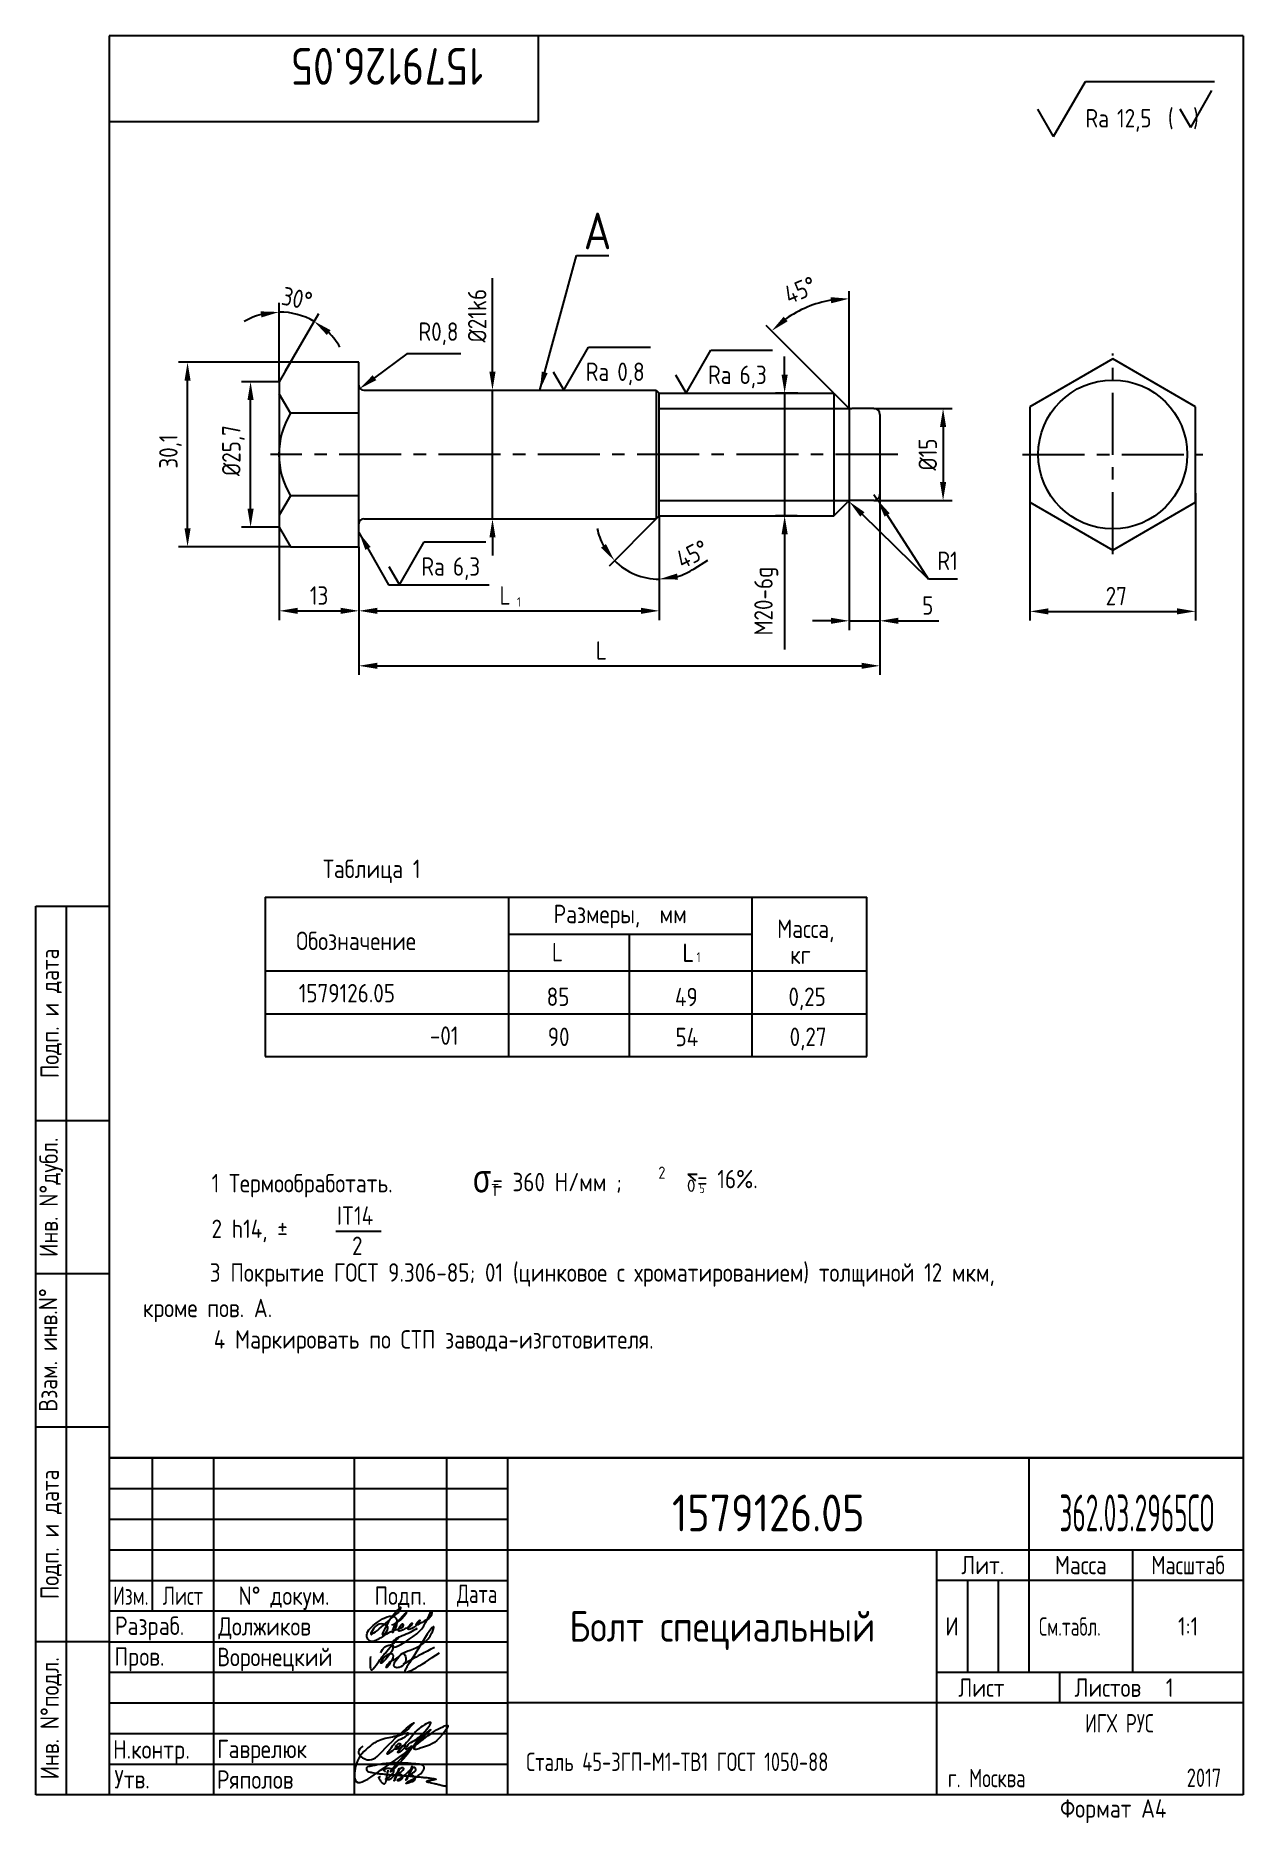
# Paper-space layout 'А4' of a CAD drawing. Extents: x 25 to 222, y 24 to 316.
# The model-space entities are those that its viewports show. They can reach past a viewport. Long polylines and large blocks are cut down to what shows.
import ezdxf
from ezdxf.enums import TextEntityAlignment as Align

# ---------------------------------------------------------------- set-up
doc = ezdxf.new("R2010")
doc.units = 0
doc.header["$LTSCALE"] = 8.1
doc.linetypes.add('CENTER', pattern=[2, 1.25, -0.25, 0.25, -0.25])
doc.layers.get('0').update_dxf_attribs({"linetype": 'CONTINUOUS'})
doc.layers.get('DEFPOINTS').update_dxf_attribs({"linetype": 'CONTINUOUS'})
for name, color, linetype in [('BORD', 1, 'CONTINUOUS'), ('CEN', 5, 'CENTER'), ('CONT', 6, 'CONTINUOUS'), ('DIM', 7, 'CONTINUOUS'), ('TEXT', 3, 'CONTINUOUS'), ('TEXTB', 6, 'CONTINUOUS'), ('VPORTI', 7, 'CONTINUOUS')]:
    doc.layers.add(name, color=color, linetype=linetype)
doc.layers.get('VPORTI').off()
doc.styles.add('GREEKS', font='greeks.shx', dxfattribs={"width": 0.8})
doc.styles.get("Standard").update_dxf_attribs({"font": 'ISOCP'})
doc.styles.add('STYLE1', font='romans.shx', dxfattribs={"width": 0.8})
doc.dimstyles.new('Anqular', dxfattribs={"dimtxt": 3, "dimasz": 3, "dimexe": 1.25, "dimexo": 0, "dimgap": 1.5, "dimtad": 2, "dimtoh": 1, "dimtxsty": 'STYLE1', "dimcen": 2.5, "dimclrt": 3, "dimadec": 0, "dimazin": 0, "dimtfac": 1, "dimtmove": 1, "dimatfit": 3, "dimfxl": 1, "dimarcsym": 0})
doc.dimstyles.new('LIN', dxfattribs={"dimtxt": 3, "dimasz": 3, "dimexe": 1.5, "dimexo": 0, "dimgap": 1, "dimtad": 1, "dimzin": 13, "dimdsep": 46, "dimtxsty": 'STYLE1', "dimcen": 0, "dimclrt": 3, "dimadec": 0, "dimazin": 0, "dimtfac": 1, "dimtmove": 0, "dimatfit": 0, "dimfxl": 1, "dimtolj": 1, "dimtzin": 13, "dimarcsym": 0})
doc.dimstyles.new('Rad', dxfattribs={"dimtxt": 3, "dimasz": 3, "dimexe": 1.25, "dimexo": 0, "dimgap": 1.5, "dimtad": 1, "dimtoh": 1, "dimtxsty": 'STYLE1', "dimcen": 2.5, "dimclrt": 3, "dimadec": 0, "dimazin": 0, "dimtfac": 1, "dimtmove": 0, "dimatfit": 3, "dimfxl": 1, "dimarcsym": 0})

# ---------------------------------------------------------------- blocks, each defined once
blk = doc.blocks.new('A$C314368CF')
at = {"layer": 'TEXT'}
for q in [(7.18, 6), (1.98, 3)]:
    blk.add_line((3.72, 0), q, dxfattribs=at)
at = {"layer": 'TEXT', "style": 'STYLE1', "width": 0.8}
blk.add_text('(  )', height=3, dxfattribs=at).set_placement((0, 0))
blk = doc.blocks.new('sherISO_18')
at = {"layer": 'CONT'}
for p, q in [((-30.94, -16.46), (-25.74, -7.46)), ((-25.74, -7.46), (-4.67, -7.46)), ((-30.94, -16.46), (-33.54, -11.96))]:
    blk.add_line(p, q, dxfattribs=at)
blk.add_blockref('A$C314368CF', (-12.3, -14.96))
at = {"layer": 'TEXTB', "style": 'STYLE1', "width": 0.8}
blk.add_text('Ra', height=3, dxfattribs=at).set_placement((-25.74, -14.96))
blk.add_attdef('12,5', (-20.6, -14.96), '', height=3, dxfattribs=at)
blk = doc.blocks.new('A4')
at = {"layer": 'BORD'}
for p, q in [((20, 55), (85, 55)), ((20, 50), (85, 50)), ((20, 45), (85, 45)), ((160, 40), (160, 25)), ((165, 40), (165, 25)), ((20, 30), (85, 30)), ((20, 25), (85, 25)), ((20, 20), (85, 20)), ((20, 15), (85, 15)), ((20, 10), (85, 10))]:
    blk.add_line(p, q, dxfattribs=at)
at = {"layer": 'CONT'}
for p, q in [((205, 292), (20, 292)), ((20, 292), (20, 5)), ((90, 278), (90, 292)), ((205, 292), (205, 5)), ((20, 278), (90, 278)), ((8, 5), (8, 150)), ((8, 150), (20, 150)), ((13, 5), (13, 150)), ((8, 115), (20, 115)), ((20, 90), (8, 90)), ((20, 65), (8, 65)), ((205, 60), (20, 60)), ((20, 60), (205, 60)), ((27, 60), (27, 35)), ((37, 60), (37, 5)), ((60, 5), (60, 60)), ((75, 60), (75, 5)), ((85, 5), (85, 60)), ((170, 60), (170, 25)), ((85, 45), (205, 45)), ((155, 5), (155, 45)), ((187, 25), (187, 45)), ((20, 40), (85, 40)), ((205, 40), (155, 40)), ((85, 35), (20, 35)), ((20, 30), (8, 30)), ((155, 25), (205, 25)), ((175, 25), (175, 20)), ((205, 20), (85, 20)), ((20, 5), (8, 5)), ((205, 5), (20, 5))]:
    blk.add_line(p, q, dxfattribs=at)
at = {"layer": 'TEXT', "style": 'STYLE1', "width": 0.8}
for s, p in [('Подп. и дата', (10.5, 132.5)), ('Инв. N%%dдубл.', (10.5, 102.5)), ('Взам. инв.N%%d ', (10, 78.38)), ('Подп. и дата', (10.5, 47.5)), ('Инв. N%%dподл.', (10.5, 17.5))]:
    blk.add_text(s, height=3, rotation=90, dxfattribs=at).set_placement(p, align=Align.MIDDLE)
at = {"layer": 'TEXT', "style": 'STYLE1'}
for s, width, p in [('Лит.', 0.8, (162.5, 42.5)), ('Масса', 0.8, (178.5, 42.5)), ('Масштаб', 0.75, (196, 42.5)), ('Изм.', 0.7, (23.5, 37.5)), ('Лист', 0.7, (32, 37.5)), ('N%%d докум.', 0.8, (48.5, 37.5)), ('Подп.', 0.8, (67.5, 37.5)), ('Лист', 0.8, (162.27, 22.5)), ('Листов', 0.8, (182.9, 22.5))]:
    blk.add_text(s, height=3, dxfattribs=dict(at, width=width)).set_placement(p, align=Align.MIDDLE_CENTER)
at = {"layer": 'TEXT', "style": 'STYLE1', "width": 0.7}
for s, p in [('Дата', (80, 37.5)), ('ИГХ РУС', (184.81, 16.69))]:
    blk.add_text(s, height=3, dxfattribs=at).set_placement(p, align=Align.MIDDLE)
at = {"layer": 'TEXT', "style": 'STYLE1'}
for s, width, p in [('Разpаб.', 0.8, (20.92, 31.1)), ('Пpов.', 0.8, (20.84, 26.08)), ('Н.контp.', 0.8, (20.61, 10.92)), ('Утв.', 0.8, (20.84, 6.06)), ('г. Москва', 0.7, (156.8, 6.25)), ('Фоpмат А4', 0.8, (175.11, 1.29))]:
    blk.add_text(s, height=3, dxfattribs=dict(at, width=width)).set_placement(p)
for tag, p, width in [('ФИО', (39, 31), 0.8), ('ФИО', (39, 26), 0.8), ('ГОСТ_СОРТАМЕНТА', (98.19, 14), 0.8), ('ФИО', (39, 11), 0.8), ('ФИО', (39, 6), 0.8), ('200', (192.85, 6.29), 0.7)]:
    blk.add_attdef(tag, p, '', height=3, dxfattribs=dict(at, width=width))
at = {"layer": 'TEXT', "style": 'STYLE1', "width": 0.8}
for tag, p in [('И', (157.49, 32.5)), ('700', (178.5, 32.5)), ('1:20', (196, 32.5))]:
    blk.add_attdef(tag, text='', height=3, dxfattribs=at).set_placement(p, align=Align.MIDDLE)
blk.add_attdef('Сборочный_чертеж', text='', height=3, dxfattribs=at).set_placement((120, 21.3), align=Align.CENTER)
for tag, p in [('1', (171.12, 22.5)), ('2', (193, 22.5))]:
    blk.add_attdef(tag, text='', height=3, dxfattribs=at).set_placement(p, align=Align.MIDDLE_CENTER)
blk.add_attdef('ЛИСТ', text='', height=3, dxfattribs=at).set_placement((85.99, 12.5), align=Align.MIDDLE_LEFT)
at = {"layer": 'TEXT', "style": 'STYLE1', "width": 0.7}
blk.add_attdef('%%OГОСТ_ТЕХ._ТРЕБОВАНИЙ', text='', height=3, dxfattribs=at).set_placement((98.19, 8), align=Align.BOTTOM_LEFT)
at = {"layer": 'TEXTB', "style": 'STYLE1', "width": 0.8}
blk.add_attdef('1234567', (81, 290), '', height=6, rotation=180, dxfattribs=at)
blk.add_attdef('1234567', (123.4, 48), '', height=6, dxfattribs=at)
for tag, height, p in [('123ХЯ', 6, (183.62, 48)), ('НАИМЕНОВАНИЕ', 5, (120, 30))]:
    blk.add_attdef(tag, text='', height=height, dxfattribs=at).set_placement(p, align=Align.CENTER)
blk = doc.blocks.new('*D1')
at = {"layer": 'DEFPOINTS', "color": 0, "transparency": 16777216}
for p in [(36.22, -76.52), (49.22, -79.71), (49.22, -90.16)]:
    blk.add_point(p, dxfattribs=at)
at = {"layer": 'DIM', "color": 0, "lineweight": -2, "transparency": 16777216}
for p, q in [((36.22, -76.52), (36.22, -91.66)), ((49.22, -79.71), (49.22, -91.66)), ((39.22, -90.16), (46.22, -90.16))]:
    blk.add_line(p, q, dxfattribs=at)
at = {"layer": 'DIM', "color": 0, "transparency": 16777216}
for points in [[(39.22, -89.66), (39.22, -90.66), (36.22, -90.16)], [(46.22, -89.66), (46.22, -90.66), (49.22, -90.16)]]:
    blk.add_solid(points, dxfattribs=at)
at = {"layer": 'DIM', "color": 3, "transparency": 16777216, "insert": (42.72, -87.66), "char_height": 3, "attachment_point": 5, "style": 'STYLE1'}
blk.add_mtext('\\A1;13', dxfattribs=at)
blk = doc.blocks.new('*D2')
at = {"layer": 'DEFPOINTS', "color": 0, "transparency": 16777216}
for p in [(49.22, -79.71), (98.22, -86.25), (98.22, -90.16)]:
    blk.add_point(p, dxfattribs=at)
at = {"layer": 'DIM', "color": 0, "lineweight": -2, "transparency": 16777216}
for p, q in [((49.22, -79.71), (49.22, -91.66)), ((98.22, -86.25), (98.22, -91.66)), ((52.22, -90.16), (95.22, -90.16))]:
    blk.add_line(p, q, dxfattribs=at)
at = {"layer": 'DIM', "color": 0, "transparency": 16777216}
for points in [[(52.22, -89.66), (52.22, -90.66), (49.22, -90.16)], [(95.22, -89.66), (95.22, -90.66), (98.22, -90.16)]]:
    blk.add_solid(points, dxfattribs=at)
at = {"layer": 'DIM', "color": 3, "transparency": 16777216, "insert": (73.06, -87.66), "char_height": 3, "attachment_point": 5, "style": 'STYLE1'}
blk.add_mtext('\\A1;L', dxfattribs=at)
blk = doc.blocks.new('*D3')
at = {"layer": 'DEFPOINTS', "color": 0, "transparency": 16777216}
for p in [(134.22, -71.16), (49.22, -90.16), (134.22, -99.13)]:
    blk.add_point(p, dxfattribs=at)
at = {"layer": 'DIM', "color": 0, "lineweight": -2, "transparency": 16777216}
for p, q in [((134.22, -71.16), (134.22, -100.63)), ((49.22, -90.16), (49.22, -100.63)), ((52.22, -99.13), (131.22, -99.13))]:
    blk.add_line(p, q, dxfattribs=at)
at = {"layer": 'DIM', "color": 0, "transparency": 16777216}
for points in [[(52.22, -98.63), (52.22, -99.63), (49.22, -99.13)], [(131.22, -98.63), (131.22, -99.63), (134.22, -99.13)]]:
    blk.add_solid(points, dxfattribs=at)
at = {"layer": 'DIM', "color": 3, "transparency": 16777216, "insert": (88.77, -96.63), "char_height": 3, "attachment_point": 5, "style": 'STYLE1'}
blk.add_mtext('\\A1;L', dxfattribs=at)
blk = doc.blocks.new('*D4')
at = {"layer": 'DEFPOINTS', "color": 0, "transparency": 16777216}
for p in [(129.21, -72.16), (134.22, -71.16), (134.22, -91.79)]:
    blk.add_point(p, dxfattribs=at)
at = {"layer": 'DIM', "color": 0, "lineweight": -2, "transparency": 16777216}
for p, q in [((129.21, -72.16), (129.21, -93.29)), ((134.22, -71.16), (134.22, -93.29)), ((126.21, -91.79), (123.21, -91.79)), ((129.21, -91.79), (134.22, -91.79)), ((137.22, -91.79), (143.82, -91.79))]:
    blk.add_line(p, q, dxfattribs=at)
at = {"layer": 'DIM', "color": 0, "transparency": 16777216}
for points in [[(126.21, -91.29), (126.21, -92.29), (129.21, -91.79)], [(137.22, -91.29), (137.22, -92.29), (134.22, -91.79)]]:
    blk.add_solid(points, dxfattribs=at)
at = {"layer": 'DIM', "color": 3, "transparency": 16777216, "insert": (142.02, -89.29), "char_height": 3, "attachment_point": 5, "style": 'STYLE1'}
blk.add_mtext('\\A1;5', dxfattribs=at)
blk = doc.blocks.new('*D5')
at = {"layer": 'DEFPOINTS', "color": 0, "transparency": 16777216}
for p in [(67.14, -54.16), (71.01, -54.16), (67.6, -75.16)]:
    blk.add_point(p, dxfattribs=at)
at = {"layer": 'DIM', "color": 0, "lineweight": -2, "transparency": 16777216}
for p, q in [((71.01, -51.16), (71.01, -35.87)), ((67.14, -54.16), (72.51, -54.16)), ((71.01, -75.16), (71.01, -54.16)), ((67.6, -75.16), (72.51, -75.16)), ((71.01, -78.16), (71.01, -81.16))]:
    blk.add_line(p, q, dxfattribs=at)
at = {"layer": 'DIM', "color": 0, "transparency": 16777216}
for points in [[(70.51, -51.16), (71.51, -51.16), (71.01, -54.16)], [(70.51, -78.16), (71.51, -78.16), (71.01, -75.16)]]:
    blk.add_solid(points, dxfattribs=at)
at = {"layer": 'DIM', "color": 3, "transparency": 16777216, "insert": (68.51, -42.01), "char_height": 3, "attachment_point": 5, "rotation": 90, "style": 'STYLE1'}
blk.add_mtext('\\A1;%%C21k6', dxfattribs=at)
blk = doc.blocks.new('*D6')
at = {"layer": 'DEFPOINTS', "color": 0, "transparency": 16777216}
for p in [(118.67, -54.66), (120.81, -54.66), (120.74, -74.66)]:
    blk.add_point(p, dxfattribs=at)
at = {"layer": 'DIM', "color": 0, "lineweight": -2, "transparency": 16777216}
for p, q in [((118.67, -51.66), (118.67, -48.66)), ((120.81, -54.66), (117.17, -54.66)), ((118.67, -54.66), (118.67, -74.66)), ((120.74, -74.66), (117.17, -74.66)), ((118.67, -77.66), (118.67, -96.48))]:
    blk.add_line(p, q, dxfattribs=at)
at = {"layer": 'DIM', "color": 0, "transparency": 16777216}
for points in [[(118.17, -51.66), (119.17, -51.66), (118.67, -54.66)], [(118.17, -77.66), (119.17, -77.66), (118.67, -74.66)]]:
    blk.add_solid(points, dxfattribs=at)
at = {"layer": 'DIM', "color": 3, "transparency": 16777216, "insert": (115.67, -88.57), "char_height": 3, "attachment_point": 5, "rotation": 90, "style": 'STYLE1'}
blk.add_mtext('\\A1;M20-6g', dxfattribs=at)
blk = doc.blocks.new('*D7')
at = {"layer": 'DEFPOINTS', "color": 0, "transparency": 16777216}
for p in [(133.22, -57.16), (133.22, -72.16), (144.52, -72.16)]:
    blk.add_point(p, dxfattribs=at)
at = {"layer": 'DIM', "color": 0, "lineweight": -2, "transparency": 16777216}
for p, q in [((133.22, -57.16), (146.02, -57.16)), ((144.52, -60.16), (144.52, -69.16)), ((133.22, -72.16), (146.02, -72.16))]:
    blk.add_line(p, q, dxfattribs=at)
at = {"layer": 'DIM', "color": 0, "transparency": 16777216}
for points in [[(144.02, -60.16), (145.02, -60.16), (144.52, -57.16)], [(144.02, -69.16), (145.02, -69.16), (144.52, -72.16)]]:
    blk.add_solid(points, dxfattribs=at)
at = {"layer": 'DIM', "color": 3, "transparency": 16777216, "insert": (142.02, -64.66), "char_height": 3, "attachment_point": 5, "rotation": 90, "style": 'STYLE1'}
blk.add_mtext('\\A1;%%C15', dxfattribs=at)
blk = doc.blocks.new('sherISO_04')
at = {"layer": 'TEXT'}
blk.add_line((4.04, 7), (14.12, 7), dxfattribs=at)
blk.add_lwpolyline([(-1.73, 3), (0, 0), (4.04, 7)], dxfattribs=at)
at = {"layer": 'TEXT', "style": 'STYLE1', "width": 0.8}
blk.add_text('Ra', height=3, dxfattribs=at).set_placement((3.58, 1.5))
blk.add_attdef('3,2', (8.73, 1.5), '', height=3, dxfattribs=at)
blk = doc.blocks.new('*D38')
at = {"layer": 'DEFPOINTS', "color": 0, "transparency": 16777216}
for p in [(21.26, -49.61), (38.06, -49.61), (38.06, -79.71)]:
    blk.add_point(p, dxfattribs=at)
at = {"layer": 'DIM', "color": 0, "lineweight": -2, "transparency": 16777216}
for p, q in [((38.06, -49.61), (19.76, -49.61)), ((21.26, -76.71), (21.26, -52.61)), ((38.06, -79.71), (19.76, -79.71))]:
    blk.add_line(p, q, dxfattribs=at)
at = {"layer": 'DIM', "color": 0, "transparency": 16777216}
for points in [[(20.76, -52.61), (21.76, -52.61), (21.26, -49.61)], [(20.76, -76.71), (21.76, -76.71), (21.26, -79.71)]]:
    blk.add_solid(points, dxfattribs=at)
at = {"layer": 'DIM', "color": 3, "transparency": 16777216, "insert": (18.48, -64.17), "char_height": 3, "attachment_point": 5, "rotation": 90, "style": 'STYLE1'}
blk.add_mtext('\\A1;30,1', dxfattribs=at)
blk = doc.blocks.new('*D39')
at = {"layer": 'DEFPOINTS', "color": 0, "transparency": 16777216}
for p in [(158.7, -70.97), (185.7, -70.97), (185.7, -90.25)]:
    blk.add_point(p, dxfattribs=at)
at = {"layer": 'DIM', "color": 0, "lineweight": -2, "transparency": 16777216}
for p, q in [((158.7, -70.97), (158.7, -91.75)), ((185.7, -70.97), (185.7, -91.75)), ((161.7, -90.25), (182.7, -90.25))]:
    blk.add_line(p, q, dxfattribs=at)
at = {"layer": 'DIM', "color": 0, "transparency": 16777216}
for points in [[(161.7, -89.75), (161.7, -90.75), (158.7, -90.25)], [(182.7, -89.75), (182.7, -90.75), (185.7, -90.25)]]:
    blk.add_solid(points, dxfattribs=at)
at = {"layer": 'DIM', "color": 3, "transparency": 16777216, "insert": (172.78, -87.75), "char_height": 3, "attachment_point": 5, "style": 'STYLE1'}
blk.add_mtext('\\A1;27', dxfattribs=at)
blk = doc.blocks.new('*D40')
at = {"layer": 'DEFPOINTS', "color": 0, "transparency": 16777216}
for p in [(31.54, -52.79), (36.22, -52.79), (36.22, -76.52)]:
    blk.add_point(p, dxfattribs=at)
at = {"layer": 'DIM', "color": 0, "lineweight": -2, "transparency": 16777216}
for p, q in [((36.22, -52.79), (30.04, -52.79)), ((31.54, -73.52), (31.54, -55.79)), ((36.22, -76.52), (30.04, -76.52))]:
    blk.add_line(p, q, dxfattribs=at)
at = {"layer": 'DIM', "color": 0, "transparency": 16777216}
for points in [[(31.04, -55.79), (32.04, -55.79), (31.54, -52.79)], [(31.04, -73.52), (32.04, -73.52), (31.54, -76.52)]]:
    blk.add_solid(points, dxfattribs=at)
at = {"layer": 'DIM', "color": 3, "transparency": 16777216, "insert": (28.75, -64.02), "char_height": 3, "attachment_point": 5, "rotation": 90, "style": 'STYLE1'}
blk.add_mtext('\\A1;%%c25,7', dxfattribs=at)
blk = doc.blocks.new('*D41')
at = {"layer": 'DEFPOINTS', "color": 0, "transparency": 16777216}
for p in [(40.11, -42.1), (37.25, -51), (36.22, -52.79), (36.22, -52.79), (36.22, -67.91)]:
    blk.add_point(p, dxfattribs=at)
at = {"layer": 'DIM', "color": 0, "lineweight": -2, "transparency": 16777216}
for p, q in [((36.22, -52.79), (36.22, -39.91)), ((37.25, -51), (42.66, -41.63))]:
    blk.add_line(p, q, dxfattribs=at)
for start, end in [(105.1525, 120.305), (60, 90), (29.695, 44.8475)]:
    blk.add_arc((36.22, -52.79), 11.38, start, end, dxfattribs=at)
at = {"layer": 'DIM', "color": 0, "transparency": 16777216}
for points in [[(33.18, -41.31), (33.31, -42.3), (36.22, -41.41)], [(43.98, -45.16), (44.59, -44.37), (41.91, -42.93)]]:
    blk.add_solid(points, dxfattribs=at)
at = {"layer": 'DIM', "color": 3, "transparency": 16777216, "insert": (39.13, -39.22), "char_height": 3, "attachment_point": 5, "rotation": 347.8992, "style": 'STYLE1'}
blk.add_mtext('\\A1;30°', dxfattribs=at)
blk = doc.blocks.new('*D42')
at = {"layer": 'DEFPOINTS', "color": 0, "transparency": 16777216}
for p in [(49.34, -53.91), (49.82, -53.56)]:
    blk.add_point(p, dxfattribs=at)
at = {"layer": 'DIM', "color": 0, "lineweight": -2, "transparency": 16777216}
for p, q in [((57.05, -48.24), (51.75, -52.13)), ((65.86, -48.24), (57.05, -48.24))]:
    blk.add_line(p, q, dxfattribs=at)
at = {"layer": 'DIM', "color": 0, "transparency": 16777216}
blk.add_solid([(51.46, -51.73), (52.05, -52.54), (49.34, -53.91)], dxfattribs=at)
at = {"layer": 'DIM', "color": 3, "transparency": 16777216, "insert": (62.2, -44.96), "char_height": 3, "attachment_point": 5, "style": 'STYLE1'}
blk.add_mtext('R0,8', dxfattribs=at)
blk = doc.blocks.new('*D45')
at = {"layer": 'DEFPOINTS', "color": 0, "transparency": 16777216}
for p in [(133.22, -71.16), (133.76, -72)]:
    blk.add_point(p, dxfattribs=at)
at = {"layer": 'DIM', "color": 0, "lineweight": -2, "transparency": 16777216}
for p, q in [((133.22, -71.16), (133.76, -72)), ((142.15, -85), (135.39, -74.52)), ((146.85, -85), (142.15, -85))]:
    blk.add_line(p, q, dxfattribs=at)
at = {"layer": 'DIM', "color": 0, "transparency": 16777216}
blk.add_solid([(135.81, -74.25), (134.97, -74.79), (133.76, -72)], dxfattribs=at)
at = {"layer": 'DIM', "color": 3, "transparency": 16777216, "insert": (145.25, -82), "char_height": 3, "attachment_point": 5, "style": 'STYLE1'}
blk.add_mtext('R1', dxfattribs=at)
blk = doc.blocks.new('*D47')
at = {"layer": 'DEFPOINTS', "color": 0, "transparency": 16777216}
for p in [(124.58, -39.85), (126.71, -54.66), (128.92, -56.86), (129.21, -57.07), (129.21, -72.25)]:
    blk.add_point(p, dxfattribs=at)
at = {"layer": 'DIM', "color": 0, "lineweight": -2, "transparency": 16777216}
for p, q in [((129.21, -57.07), (129.21, -37.99)), ((126.71, -54.66), (115.66, -43.6))]:
    blk.add_line(p, q, dxfattribs=at)
blk.add_arc((129.21, -57.16), 17.91, 99.606, 125.3927, dxfattribs=at)
at = {"layer": 'DIM', "color": 0, "transparency": 16777216}
for points in [[(126.18, -38.99), (126.27, -39.99), (129.21, -39.24)], [(119.16, -42.93), (118.52, -42.17), (116.55, -44.49)]]:
    blk.add_solid(points, dxfattribs=at)
at = {"layer": 'DIM', "color": 3, "transparency": 16777216, "insert": (121.21, -37.83), "char_height": 3, "attachment_point": 5, "rotation": 22.4993, "style": 'STYLE1'}
blk.add_mtext('45°', dxfattribs=at)

msp = doc.modelspace()

# ---------------------------------------------------------------- linework, layer by layer
at = {"layer": 'BORD'}
for p, q in [((98.22, -57.155), (129.214, -57.155)), ((98.22, -72.155), (129.214, -72.155))]:
    msp.add_line(p, q, dxfattribs=at)
at = {"layer": 'CEN'}
for p, q in [((172.199, -80.907), (172.199, -48.197)), ((137.122, -64.655), (34.775, -64.655)), ((157.476, -64.655), (186.911, -64.655))]:
    msp.add_line(p, q, dxfattribs=at)
at = {"layer": 'CONT', "ltscale": 2.25}
for p, q in [((172.199, -49.065), (158.699, -56.86)), ((185.699, -56.86), (172.199, -49.065)), ((38.056, -49.605), (36.22, -52.786)), ((49.22, -49.605), (38.056, -49.605)), ((49.22, -79.705), (49.22, -49.605)), ((36.22, -52.786), (36.22, -76.525)), ((38.056, -57.93), (36.22, -54.75)), ((49.22, -57.93), (38.056, -57.93)), ((158.699, -56.86), (158.699, -72.448)), ((185.699, -72.448), (185.699, -56.86)), ((38.056, -71.38), (36.22, -74.561)), ((49.22, -71.38), (38.056, -71.38)), ((158.699, -72.448), (172.199, -80.242)), ((172.199, -80.242), (185.699, -72.448)), ((36.22, -76.525), (38.056, -79.705)), ((38.056, -79.705), (49.22, -79.705))]:
    msp.add_line(p, q, dxfattribs=at)
at = {"layer": 'CONT'}
for p, q in [((50.02, -54.155), (97.72, -54.155)), ((97.72, -54.155), (97.72, -75.155)), ((97.72, -54.155), (98.22, -54.655)), ((98.22, -74.655), (98.22, -54.655)), ((98.22, -54.655), (126.714, -54.655)), ((126.714, -54.655), (128.921, -56.862)), ((126.714, -54.655), (126.714, -74.655)), ((129.214, -57.066), (129.214, -72.245)), ((133.22, -57.155), (129.628, -57.155)), ((134.22, -58.155), (134.22, -71.155)), ((126.714, -74.655), (128.921, -72.448)), ((133.22, -72.155), (129.628, -72.155)), ((50.02, -75.155), (97.72, -75.155)), ((97.72, -75.155), (98.22, -74.655)), ((98.22, -74.655), (126.714, -74.655))]:
    msp.add_line(p, q, dxfattribs=at)
at = {"layer": 'CONT', "ltscale": 2.25}
msp.add_circle((172.199, -64.654), 12.15, dxfattribs=at)
for centre, radius, start, end in [((50.02, -53.355), 0.8, 180, 270), ((49.139, -64.655), 12.963, 148.75027, 211.24973), ((50.02, -75.955), 0.8, 90, 180)]:
    msp.add_arc(centre, radius, start, end, dxfattribs=at)
at = {"layer": 'CONT'}
for centre, start, end in [((129.628, -56.155), 224.99934, 269.99957), ((133.22, -58.155), 360, 89.99957), ((129.628, -73.155), 90, 135.00066), ((133.22, -71.155), 270, 360)]:
    msp.add_arc(centre, 1, start, end, dxfattribs=at)
at = {"layer": 'DIM'}
for p, q in [((97.72, -75.155), (90.021, -82.854)), ((98.22, -74.655), (98.22, -86.25)), ((142.151, -84.998), (131.358, -74.434)), ((103.907, -83.296), (106.138, -81.917))]:
    msp.add_line(p, q, dxfattribs=at)
for start, end in [(191.6495, 208.32475), (225, 270), (286.67525, 303.3505)]:
    msp.add_arc((98.22, -74.655), 10.344, start, end, dxfattribs=at)
for points in [[(131.707, -74.077), (131.008, -74.791), (129.214, -72.336)], [(89.515, -79.265), (88.713, -79.862), (90.905, -81.97)], [(101.261, -85.059), (101.116, -84.07), (98.22, -85)]]:
    msp.add_solid(points, dxfattribs=at)

# ---------------------------------------------------------------- block references
for p, values in [((82.647, -54.155), {'3,2': '0,8'}), ((102.596, -54.655), {'3,2': '6,3'}), ((55.828, -85.927), {'3,2': '6,3'})]:
    msp.add_blockref('sherISO_04', p, dxfattribs=at).add_auto_attribs(values)

# ---------------------------------------------------------------- texts
at = {"layer": 'CONT', "style": 'STYLE1', "width": 0.8}
msp.add_text('A', height=6, dxfattribs=at).set_placement((85.899, -31.182))
at = {"layer": 'DIM', "color": 3, "insert": (103.6, -80.913), "char_height": 3, "attachment_point": 5, "rotation": 26.56635, "style": 'STYLE1'}
msp.add_mtext('45°', dxfattribs=at)
at = {"layer": 'TEXT', "style": 'STYLE1', "width": 0.8}
msp.add_text('1', height=1.5, dxfattribs=at).set_placement((75.001, -89.471))

# ---------------------------------------------------------------- dimensions: what is measured, and where the dimension line sits
at = {"layer": 'DIM'}
dim = msp.add_angular_dim_2l(base=(124.578, -39.852), line1=((129.214, -57.066), (129.214, -72.245)), line2=((126.714, -54.655), (128.921, -56.862)), dimstyle='Anqular', dxfattribs=at)
dim.commit()
dim.dimension.update_dxf_attribs({"geometry": '*D47', "text_midpoint": (121.211, -37.834)})
dim = msp.add_angular_dim_2l(base=(40.111, -42.095), line1=((37.251, -51), (36.22, -52.786)), line2=((36.22, -67.914), (36.22, -52.786)), dimstyle='LIN', dxfattribs=at)
dim.commit()
dim.dimension.update_dxf_attribs({"geometry": '*D41', "text_midpoint": (38.605, -41.662), "dimtype": 162})
dim = msp.add_linear_dim(base=(71.011, -54.155), p1=(67.605, -75.155), p2=(67.144, -54.155), angle=90, text='%%C<>k6', dimstyle='LIN', override={"dimtm": 1e-09}, dxfattribs=at)
dim.commit()
dim.dimension.update_dxf_attribs({"geometry": '*D5', "text_midpoint": (71.011, -42.012), "dimtype": 160})
dim = msp.add_radius_dim(center=(49.82, -53.555), mpoint=(49.336, -53.911), text='R0,8', dimstyle='Rad', override={"dimtmove": 1}, dxfattribs=at)
dim.commit()
dim.dimension.update_dxf_attribs({"geometry": '*D42', "text_midpoint": (57.048, -48.241), "dimtype": 164})
for base, p1, p2, text, picture, middle in [((118.665, -54.655), (120.738, -74.655), (120.812, -54.655), 'M<>-6g', '*D6', (118.665, -88.57)), ((21.261, -49.605), (38.056, -79.705), (38.056, -49.605), '30,1', '*D38', (21.261, -64.169)), ((31.536, -52.786), (36.22, -76.525), (36.22, -52.786), '%%c25,7', '*D40', (31.536, -64.024)), ((144.521, -72.155), (133.22, -57.155), (133.22, -72.155), '%%C<>', '*D7', (144.521, -64.655))]:
    dim = msp.add_linear_dim(base=base, p1=p1, p2=p2, angle=90, text=text, dimstyle='LIN', dxfattribs=at)
    dim.commit()
    dim.dimension.update_dxf_attribs({"geometry": picture, "text_midpoint": middle, "dimtype": 160})
for base, p1, p2, text, picture, middle in [((134.22, -99.134), (49.22, -90.155), (134.22, -71.155), 'L', '*D3', (88.767, -99.134)), ((185.699, -90.252), (158.699, -70.974), (185.699, -70.974), '27', '*D39', (172.776, -90.252)), ((98.22, -90.155), (49.22, -79.705), (98.22, -86.25), 'L', '*D2', (73.063, -90.155))]:
    dim = msp.add_linear_dim(base=base, p1=p1, p2=p2, text=text, dimstyle='LIN', dxfattribs=at)
    dim.commit()
    dim.dimension.update_dxf_attribs({"geometry": picture, "text_midpoint": middle, "dimtype": 160})
dim = msp.add_linear_dim(base=(134.22, -91.793), p1=(129.214, -72.155), p2=(134.22, -71.155), text='5', dimstyle='LIN', override={"dimsah": 1}, dxfattribs=at)
dim.commit()
dim.dimension.update_dxf_attribs({"geometry": '*D4', "text_midpoint": (142.02, -91.793), "dimtype": 160})
dim = msp.add_radius_dim(center=(133.22, -71.155), mpoint=(133.762, -71.996), dimstyle='Rad', dxfattribs=at)
dim.commit()
dim.dimension.update_dxf_attribs({"geometry": '*D45', "text_midpoint": (145.251, -84.998), "dimtype": 164})
dim = msp.add_linear_dim(base=(49.22, -90.155), p1=(36.22, -76.525), p2=(49.22, -79.705), dimstyle='LIN', dxfattribs=at)
dim.commit()
dim.dimension.update_dxf_attribs({"geometry": '*D1', "text_midpoint": (42.72, -90.155), "dimtype": 160})

# ---------------------------------------------------------------- leaders
msp.add_leader([(78.742, -54.155), (84.734, -32.182), (89.978, -32.182)], dimstyle='LIN', dxfattribs=at)
at = {"layer": 'DIM', "annotation_type": 0, "has_hookline": 1, "hookline_direction": 0}
msp.add_leader([(49.22, -77.37), (54.065, -85.927), (70.451, -85.927)], dimstyle='LIN', override={"dimgap": 1, "dimtad": 0}, dxfattribs=at)

psp = doc.layouts.new('А4')

# ---------------------------------------------------------------- linework, layer by layer
at = {"layer": 'BORD'}
psp.add_line((62.88, 156.49), (161.06, 156.49), dxfattribs=at)
at = {"layer": 'CONT'}
for p, q in [((62.88, 175.49), (161.06, 175.49)), ((62.88, 175.49), (62.88, 149.49)), ((102.61, 175.49), (102.61, 149.49)), ((142.3, 175.49), (142.3, 149.49)), ((161.06, 149.49), (161.06, 175.49)), ((102.61, 169.49), (142.3, 169.49)), ((122.3, 169.49), (122.3, 149.49)), ((62.88, 163.49), (161.06, 163.49)), ((62.88, 149.49), (137.3, 149.49)), ((137.3, 149.49), (161.06, 149.49))]:
    psp.add_line(p, q, dxfattribs=at)
at = {"layer": 'TEXT'}
for p, q in [((131.85, 130.3), (133.11, 129.23)), ((131.85, 130.3), (133.41, 130.3)), ((74.45, 121.02), (81.82, 121.02))]:
    psp.add_line(p, q, dxfattribs=at)
for points, knots in [([(87.7, 56.17), (86.93, 55.75), (85.62, 55.03), (83.75, 54.44), (83.42, 52.51), (88.35, 55.62), (88.68, 56.22), (90.09, 59.25), (90.06, 57.82), (89.18, 57.69), (86.99, 56.22), (88.31, 57.97), (87.77, 56.45), (85.25, 55.35), (87.14, 57.52), (86.59, 56.32), (85.87, 56.35), (84, 55.11), (85.34, 57.37), (85.46, 56.27), (83.55, 55.83), (82.28, 55), (80.13, 53.65), (79.08, 55.38), (80.59, 56.8), (82, 57.76), (83.28, 58.4), (84.24, 57.98), (84.65, 56.99), (83.35, 54.68), (84.05, 56.97), (84.65, 57.42), (86.3, 59.23), (85.31, 57.78), (84.58, 57.24), (83.77, 56.84), (83.53, 56.72)], [0, 0, 0, 0, 2.703743, 4.672825, 5.02799, 7.955933, 13.437489, 13.883188, 14.189441, 16.413959, 17.478513, 18.47964, 18.959294, 20.910841, 22.003091, 22.470554, 23.533771, 24.710748, 26.01626, 26.201331, 27.488187, 30.382065, 32.258784, 33.069724, 35.439902, 37.010787, 38.612861, 39.32109, 39.818865, 41.83144, 42.782113, 44.494961, 45.867914, 46.467245, 48.290622, 49.101188, 49.101188, 49.101188, 49.101188]), ([(82.05, 55.39), (82.47, 56.31), (83, 57.49), (85.27, 60.06), (84.82, 58.89), (83.32, 57.86), (79.11, 53.75), (80.76, 56.5), (81.74, 57.18), (83.3, 56.49), (82.67, 55.68), (82.15, 54.99), (81.98, 55.26), (82.02, 55.34), (82.05, 55.39)], [0, 0, 0, 0, 4.062617, 5.226919, 5.800291, 6.663227, 11.774431, 12.938639, 14.11351, 15.354081, 16.396133, 16.918576, 17.03251, 17.182794, 17.182794, 17.182794, 17.182794]), ([(81.78, 52.2), (81.94, 52.58), (82.25, 53.33), (84.76, 53.88), (82.95, 51.44), (81.43, 50.1), (82.48, 52.1), (84.63, 52.17), (82.16, 48.87), (83.22, 51.08), (84.38, 50.98), (85.36, 52.48), (86.2, 51.1), (85.36, 49.77), (83.33, 49.76), (84.91, 52.17), (87.31, 52.83), (89.68, 54.12), (91.18, 58.55), (87.39, 52.02), (84.73, 47.88), (88.2, 50.15), (91.34, 52.2)], [0, 0, 0, 0, 1.213353, 2.399709, 5.497648, 5.861317, 7.611627, 8.43806, 10.837371, 11.583123, 13.461301, 14.534506, 15.162086, 17.217848, 17.944717, 20.123775, 21.948027, 26.460707, 27.144718, 34.52243, 35.159468, 41.304292, 41.304292, 41.304292, 41.304292]), ([(80.09, 51.64), (80.05, 51.19), (79.98, 50.53), (80.14, 48.99), (81.47, 50.89), (82.6, 52.32), (83.98, 53.93), (84.79, 54.87)], [0, 0, 0, 0, 1.523947, 2.237958, 3.351836, 5.856423, 9.374056, 9.374056, 9.374056, 9.374056]), ([(90.52, 53.09), (89.75, 52.7), (88.03, 51.83), (86.36, 50.87), (85.44, 50.35)], [0, 0, 0, 0, 2.587978, 5.77327, 5.77327, 5.77327, 5.77327]), ([(78.83, 37.01), (78.49, 36.7), (77.61, 35.9), (80, 34.03), (83.13, 37.29), (84.63, 38.91), (87.52, 41.13), (85.62, 39.05), (84.21, 38.52), (81.51, 38.14), (79.21, 36.48), (77.47, 34.44), (77.33, 29.92), (83.48, 34.29), (87.23, 36.89), (90.52, 39.6), (93.19, 40.73), (90.87, 37.39), (89.58, 37.08), (86.26, 36.02), (88.53, 38.45), (90.6, 40.17), (87.91, 38.36), (86.81, 36.26), (82.02, 31.13), (84.63, 34.62), (87.74, 37.84), (85.61, 36.03), (86.16, 37.36), (87.32, 37.89), (88.51, 38.75), (90.77, 41.6), (87.14, 39.49), (86.85, 38.18), (83.8, 35.58), (85.42, 36.27), (86.02, 37.5), (84.97, 36.72), (83.66, 36.19), (84.72, 37.84), (85.08, 37.12), (84, 36.66), (82.2, 34.9), (83.69, 37.14), (84.6, 38.1), (85.76, 38.42), (86.72, 39.45), (85.47, 38.97), (84.43, 38.57)], [0, 0, 0, 0, 1.17994, 3.087717, 5.863103, 12.338328, 12.854096, 14.088578, 16.834551, 19.302558, 21.570562, 25.210018, 27.650956, 31.348291, 40.129863, 44.562748, 45.223917, 46.979401, 51.214655, 52.099288, 55.323111, 56.227801, 58.471865, 60.028126, 65.752911, 68.466223, 71.038525, 71.934922, 72.780229, 73.495807, 76.028152, 77.999346, 80.11892, 83.1954, 85.334448, 86.270878, 87.060466, 88.110212, 88.803314, 89.989889, 90.197567, 90.706974, 92.884587, 94.19917, 96.055742, 97.375783, 97.753899, 99.636325, 99.636325, 99.636325, 99.636325]), ([(82.6, 32.82), (82.55, 32.84), (82.46, 32.87), (82.36, 32.95), (82.28, 33.03), (82.21, 33.14), (82.3, 33.23), (82.41, 33.29), (82.58, 33.34), (82.79, 33.38), (83.02, 33.41), (83.25, 33.38), (83.47, 33.33), (83.68, 33.24), (83.87, 33.09), (83.88, 32.87), (83.8, 32.72), (83.71, 32.56), (83.6, 32.4), (83.46, 32.23), (83.32, 32.08), (83.17, 31.98), (83.05, 31.88), (82.92, 31.81), (82.78, 31.76), (82.67, 31.7), (82.59, 31.67), (82.54, 31.6), (82.61, 31.55), (82.69, 31.54), (82.82, 31.52), (82.98, 31.53), (83.15, 31.58), (83.35, 31.65), (83.53, 31.79), (83.69, 31.97), (83.86, 32.1), (84.01, 32.27), (84.16, 32.38), (84.27, 32.49), (84.35, 32.59), (84.49, 32.74), (84.62, 32.98), (84.71, 33.14), (84.78, 33.42), (84.65, 33.11), (84.62, 32.9), (84.46, 32.55), (84.38, 32.27), (84.29, 32.03), (84.17, 31.76), (84.09, 31.57), (83.89, 31.23), (84.05, 31.62), (84.14, 31.9), (84.31, 32.19), (84.43, 32.46), (84.5, 32.65), (84.61, 32.85), (84.75, 33.03), (84.82, 33.2), (84.95, 33.34), (85.08, 33.49), (85.27, 33.55), (85.44, 33.48), (85.5, 33.33), (85.45, 33.15), (85.32, 32.97), (85.13, 32.82), (84.97, 32.68), (84.82, 32.62), (84.74, 32.58), (84.55, 32.54), (84.77, 32.52), (84.9, 32.46), (85.07, 32.38), (85.18, 32.25), (85.27, 32.13), (85.31, 31.99), (85.31, 31.82), (85.23, 31.65), (85.05, 31.51), (84.84, 31.4), (84.65, 31.32), (84.45, 31.38), (84.55, 31.56), (84.71, 31.62), (84.87, 31.73), (85.03, 31.82), (85.16, 31.91), (85.29, 31.99), (85.37, 32.06), (85.47, 32.14), (85.58, 32.23), (85.71, 32.33), (85.89, 32.47), (86.08, 32.64), (86.26, 32.83), (86.41, 32.95), (86.54, 33.06), (86.63, 33.2), (86.75, 33.3), (86.84, 33.43), (86.9, 33.53), (86.91, 33.73), (86.77, 33.54), (86.7, 33.39), (86.61, 33.14), (86.52, 32.91), (86.42, 32.67), (86.35, 32.44), (86.25, 32.24), (86.15, 32.01), (86.09, 31.79), (86.03, 31.6), (85.98, 31.49), (85.82, 31.44), (86.05, 31.79), (86.17, 31.99), (86.35, 32.32), (86.48, 32.54), (86.61, 32.77), (86.76, 33.06), (86.89, 33.35), (87.03, 33.52), (87.21, 33.63), (87.38, 33.46), (87.42, 33.27), (87.42, 33.08), (87.37, 32.91), (87.25, 32.78), (87.11, 32.67), (86.95, 32.57), (86.8, 32.49), (86.63, 32.45), (86.53, 32.42), (86.31, 32.43), (86.5, 32.4), (86.58, 32.36), (86.7, 32.33), (86.82, 32.29), (86.94, 32.26), (87.05, 32.18), (87.12, 32.08), (87.21, 31.97), (87.26, 31.85), (87.29, 31.71), (87.31, 31.58), (87.28, 31.44), (87.18, 31.33), (87.02, 31.22), (86.83, 31.18), (86.61, 31.11), (86.4, 31.01), (86.14, 30.94), (85.99, 30.89), (85.85, 30.88), (85.95, 31.03), (86.04, 31.1), (86.24, 31.24), (86.48, 31.34), (86.76, 31.5), (86.97, 31.61), (87.13, 31.69), (87.27, 31.78), (87.42, 31.89), (87.64, 32.03), (87.9, 32.21), (88.17, 32.4), (88.39, 32.57), (88.52, 32.75), (88.65, 32.9), (88.72, 33.06), (88.8, 33.19), (88.84, 33.37), (88.88, 33.58), (88.63, 33.94), (88.1, 34.05), (87.51, 34.09), (86.99, 34.12), (86.49, 34.19), (86, 34.21), (85.52, 34.2), (85.09, 34.23), (84.71, 34.23), (84.39, 34.27), (84.07, 34.28), (83.74, 34.27), (83.39, 34.24), (83.03, 34.19), (82.65, 34.13), (82.28, 34.11), (81.95, 34.07), (81.61, 33.97), (81.21, 33.99), (80.8, 33.83), (80.39, 33.8), (80, 33.69), (79.67, 33.65), (79.45, 33.51), (79.4, 33.28), (79.45, 33.05), (79.69, 32.84), (80.01, 32.79), (80.42, 32.65), (80.9, 32.6), (81.36, 32.51), (81.77, 32.47), (82.15, 32.47), (82.54, 32.39), (83.1, 32.39), (83.67, 32.28), (84.34, 32.32), (84.95, 32.21), (85.56, 32.17), (86.15, 32.16), (86.74, 32.08), (87.42, 32.01), (88.06, 31.99), (88.58, 31.92), (89.04, 31.88), (89.46, 31.85), (89.84, 31.78), (90.15, 31.74), (90.43, 31.69), (90.6, 31.68), (90.85, 31.59), (90.6, 31.52), (90.44, 31.48), (90.13, 31.43), (89.8, 31.38), (89.52, 31.36), (89.07, 31.2), (89.64, 31.13), (89.97, 31.04), (90.5, 30.92), (91.04, 30.81), (91.6, 30.61), (92.07, 30.54), (92.4, 30.48), (92.54, 30.46), (92.61, 30.45)], [0, 0, 0, 0, 0.153866, 0.270441, 0.388867, 0.510533, 0.592156, 0.71333, 0.90842, 1.11344, 1.349254, 1.61246, 1.782219, 2.047249, 2.291879, 2.451528, 2.651081, 2.806158, 3.017979, 3.227348, 3.462381, 3.633009, 3.75766, 3.920516, 4.080796, 4.214529, 4.291786, 4.349969, 4.397594, 4.50822, 4.594826, 4.799244, 4.954392, 5.128468, 5.437537, 5.632649, 5.842485, 6.094987, 6.293219, 6.410959, 6.551192, 6.687808, 7.022147, 7.294342, 7.425356, 7.52079, 7.946481, 8.313051, 8.59833, 8.833695, 9.090496, 9.427695, 9.601191, 9.883219, 10.093306, 10.673943, 10.798776, 10.974628, 11.287247, 11.486184, 11.648652, 11.848902, 12.027194, 12.25348, 12.40059, 12.537783, 12.716293, 12.91523, 13.208551, 13.438489, 13.549668, 13.67779, 13.77127, 13.930001, 14.029091, 14.272112, 14.434836, 14.547084, 14.739051, 14.830983, 15.061241, 15.268922, 15.500489, 15.788979, 15.879568, 16.024283, 16.221854, 16.418714, 16.593102, 16.783247, 16.91018, 17.018213, 17.135263, 17.278205, 17.430482, 17.620087, 17.979626, 18.191789, 18.388716, 18.565718, 18.714854, 18.857929, 19.039974, 19.171375, 19.283034, 19.400085, 19.618058, 19.882245, 20.150781, 20.377854, 20.649532, 20.89723, 21.042543, 21.40016, 21.557817, 21.667145, 21.752781, 21.926256, 22.412297, 22.813145, 22.961412, 23.171289, 23.607257, 23.940428, 24.110007, 24.291214, 24.48084, 24.697609, 24.904078, 25.034245, 25.218018, 25.407651, 25.573473, 25.787447, 25.930292, 26.051316, 26.18846, 26.285312, 26.406799, 26.52425, 26.630463, 26.793722, 26.898606, 27.029313, 27.171012, 27.314101, 27.419918, 27.580557, 27.709367, 27.829268, 28.024364, 28.266961, 28.41242, 28.705761, 28.989137, 29.187748, 29.233768, 29.332802, 29.529535, 29.667094, 30.039923, 30.332117, 30.61061, 30.769982, 30.856778, 31.109923, 31.313488, 31.656425, 32.066331, 32.296628, 32.49714, 32.710276, 32.891468, 33.014834, 33.177747, 33.444503, 33.618009, 34.409008, 34.914636, 35.419802, 35.95397, 36.458179, 36.88069, 37.388403, 37.738353, 38.034261, 38.353468, 38.693154, 39.037638, 39.391136, 39.787481, 40.203773, 40.488977, 40.784975, 41.26625, 41.668005, 42.070065, 42.499388, 42.869834, 43.079573, 43.213439, 43.554591, 43.717296, 44.153724, 44.506336, 45.019111, 45.587859, 45.90191, 46.270392, 46.703958, 47.093115, 47.952647, 48.44014, 49.079253, 49.808223, 50.268654, 50.851051, 51.604831, 52.298429, 52.776925, 53.1907, 53.661988, 54.042386, 54.348524, 54.616841, 54.853814, 54.983777, 55.126096, 55.333328, 55.613101, 56.008732, 56.315809, 56.59982, 56.87931, 57.399251, 57.889617, 58.432507, 59.066698, 59.660314, 59.862668, 60.07277, 60.07277, 60.07277, 60.07277]), ([(81.74, 31.99), (81.69, 31.98), (81.6, 31.96), (81.48, 31.94), (81.36, 31.84), (81.5, 31.7), (81.56, 31.57), (81.69, 31.39), (81.81, 31.17), (81.99, 31), (82.14, 30.9), (82.28, 30.86), (82.45, 30.88), (82.56, 31), (82.63, 31.24), (82.68, 31.53), (82.74, 31.85), (82.77, 32.12), (82.81, 32.37), (82.89, 32.64), (82.93, 32.89), (82.97, 33.04), (82.98, 33.09)], [0, 0, 0, 0, 0.15847, 0.269731, 0.363591, 0.555514, 0.688037, 0.848606, 1.204359, 1.433632, 1.58673, 1.729549, 1.880686, 2.057874, 2.19169, 2.63505, 2.928153, 3.184121, 3.441863, 3.696117, 4.025873, 4.178055, 4.178055, 4.178055, 4.178055])]:
    psp.add_open_spline(points, degree=3, knots=knots, dxfattribs=at)

# ---------------------------------------------------------------- block references
ref = psp.add_blockref('A4', (17.48, 24.04))
ref.add_attrib('ФИО', 'Должиков', (55.24, 55.04), dxfattribs={"layer": 'TEXT', "height": 3, "style": 'STYLE1', "width": 0.8})
ref.add_attrib('ФИО', 'Воронецкий', (55.08, 50.04), dxfattribs={"layer": 'TEXT', "height": 3, "style": 'STYLE1', "width": 0.8})
ref.add_attrib('ФИО', 'Гаврелюк', (55.08, 35.04), dxfattribs={"layer": 'TEXT', "height": 3, "style": 'STYLE1', "width": 0.8})
ref.add_attrib('ФИО', 'Ряполов', (55.03, 30.04), dxfattribs={"layer": 'TEXT', "height": 3, "style": 'STYLE1', "width": 0.8})
ref.add_attrib('123ХЯ', '362.03.2965СО', dxfattribs={"layer": 'TEXTB', "height": 6, "style": 'STYLE1', "width": 0.48}).set_placement((205.12, 72.04), align=Align.CENTER)
ref.add_attrib('1234567', '1579126.05', (129.28, 72.04), dxfattribs={"layer": 'TEXTB', "height": 6, "style": 'STYLE1', "width": 0.8})
ref.add_attrib('НАИМЕНОВАНИЕ', 'Болт специальный', dxfattribs={"layer": 'TEXTB', "height": 5, "style": 'STYLE1', "width": 0.8}).set_placement((137.48, 54.04), align=Align.CENTER)
ref.add_attrib('%%OГОСТ_ТЕХ._ТРЕБОВАНИЙ', 'Сталь 45-3ГП-М1-ТВ1 ГОСТ 1050-88', dxfattribs={"layer": 'TEXT', "height": 3, "style": 'STYLE1', "width": 0.7}).set_placement((105.49, 32.04), align=Align.BOTTOM_LEFT)
ref.add_attrib('И', 'И', dxfattribs={"layer": 'TEXT', "height": 3, "style": 'STYLE1', "width": 0.8}).set_placement((174.96, 56.54), align=Align.MIDDLE)
ref.add_attrib('1:20', '1:1', dxfattribs={"layer": 'TEXT', "height": 3, "style": 'STYLE1', "width": 0.8}).set_placement((213.48, 56.54), align=Align.MIDDLE)
ref.add_attrib('2', '1', dxfattribs={"layer": 'TEXT', "height": 3, "style": 'STYLE1', "width": 0.8}).set_placement((210.48, 46.54), align=Align.MIDDLE_CENTER)
ref.add_attrib('200', '2017', (213.26, 30.34), dxfattribs={"layer": 'TEXT', "height": 3, "style": 'STYLE1', "width": 0.7})
ref.add_attrib('1234567', '1579126.05', (98.48, 314.04), dxfattribs={"layer": 'TEXTB', "height": 6, "rotation": 180, "style": 'STYLE1', "width": 0.8})
at = {"layer": 'DIM'}
psp.add_blockref('sherISO_18', (222.48, 316.04), dxfattribs=at).add_auto_attribs({'12,5': '12,5'})

# ---------------------------------------------------------------- texts
at = {"layer": 'TEXT'}
for s, height, style, width, p in [('Таблица 1', 3, 'STYLE1', 0.8, (72.34, 178.62)), ('Размеры,  мм', 3, 'STYLE1', 0.8, (109.95, 171.25)), ('Обозначение', 3, 'STYLE1', 0.8, (67.96, 166.87)), ('Масса,', 3, 'STYLE1', 0.8, (146.43, 168.85)), ('L', 3, 'STYLE1', 0.8, (109.69, 165.03)), ('кг', 3, 'STYLE1', 0.8, (148.55, 164.61)), ('1579126.05', 3, 'STYLE1', 0.8, (68.38, 158.34)), ('85', 3, 'STYLE1', 0.8, (108.83, 157.76)), ('49', 3, 'STYLE1', 0.8, (129.76, 157.71)), ('0,25', 3, 'STYLE1', 0.8, (148.28, 157.76)), ('-01', 3, 'STYLE1', 0.8, (89.78, 151.41)), ('90', 3, 'STYLE1', 0.8, (109.01, 151.22)), ('54', 3, 'STYLE1', 0.8, (129.85, 151.19)), ('0,27', 3, 'STYLE1', 0.8, (148.47, 151.22)), ('2', 2, 'STYLE1', 0.8, (127.06, 129.55)), ('1 Термообработать. ', 3, 'STYLE1', 0.8, (54.17, 127.34)), ('s', 4.5, 'GREEKS', 0.8, (96.81, 127.36)), ('Т', 2, 'STYLE1', 0.8, (99.81, 126.72)), ('   = 360 Н/мм ; ', 3, 'STYLE1', 0.8, (95.2, 127.52)), ('   = 16%.', 3, 'STYLE1', 0.8, (128.61, 128.01)), ('5', 1.5, 'STYLE1', 0.8, (133.72, 127.23)), ('2 h14, %%P', 3, 'STYLE1', 0.8, (54.16, 119.9)), ('IT14', 3, 'STYLE1', 0.8, (74.62, 122.05)), ('2', 3, 'STYLE1', 0.8, (77.08, 117.12)), ('3 Покрытие ГОСТ 9.306-85; 01 (цинковое с хроматированием) толщиной 12 мкм,', 3, 'STYLE1', 0.8, (53.88, 112.77)), ('кроме пов. А.', 3, 'STYLE1', 0.8, (42.97, 106.98)), ('4 Маркировать по СТП завода-изготовителя.', 3, 'STYLE1', 0.8, (54.52, 101.85)), ('См.табл.', 3, 'STYLE1', 0.65, (189.14, 55.01))]:
    psp.add_text(s, height=height, dxfattribs=dict(at, style=style, width=width)).set_placement(p)
psp.add_text('L', height=3, dxfattribs=at).set_placement((130.97, 164.94))
at = {"layer": 'TEXT', "style": 'STYLE1'}
psp.add_text('0', height=2, dxfattribs=at).set_placement((131.7, 127.42))
at = {"layer": 'TEXT', "style": 'STYLE1', "width": 0.8}
psp.add_attdef('1', text='А', height=1.6, dxfattribs=at).set_placement((133.95, 164.91), align=Align.RIGHT)

# ---------------------------------------------------------------- viewports
at = {"layer": 'VPORTI'}
psp.add_viewport(center=(129.5, 246.74), size=(185, 84.4052), view_center_point=(100.517, -65.636), view_height=84.40519, dxfattribs=at)

doc.saveas('drawing.dxf')
